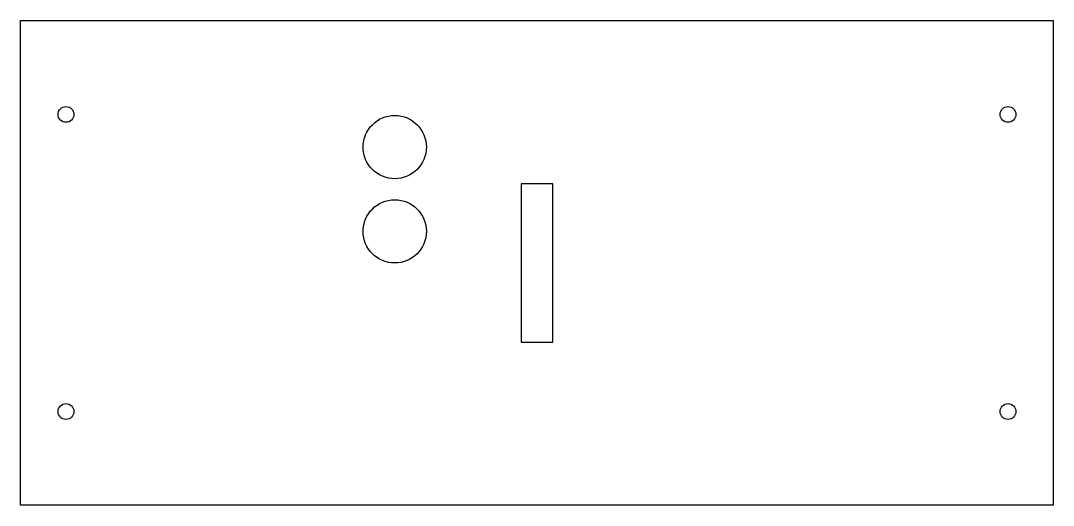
# Model space of a CAD drawing. Header units: millimetres. Extents: x -173 to 23, y -132 to -40.
import ezdxf

# ---------------------------------------------------------------- set-up
doc = ezdxf.new("R2010")
doc.units = ezdxf.units.MM
doc.layers.get('0').update_dxf_attribs({"linetype": 'CONTINUOUS'})

msp = doc.modelspace()

# ---------------------------------------------------------------- linework, layer by layer
for points in [[(23.39, -39.57), (23.39, -131.57), (-172.61, -131.57), (-172.61, -39.57)], [(-77.61, -100.57), (-71.61, -100.57), (-71.61, -70.57), (-77.61, -70.57)]]:
    msp.add_lwpolyline(points, close=True)
for centre, radius in [((-164.01, -57.37), 1.5), ((14.79, -57.37), 1.5), ((-101.61, -63.57), 6), ((-101.61, -79.57), 6), ((-164.01, -113.77), 1.5), ((14.79, -113.77), 1.5)]:
    msp.add_circle(centre, radius)

doc.saveas('drawing.dxf')
